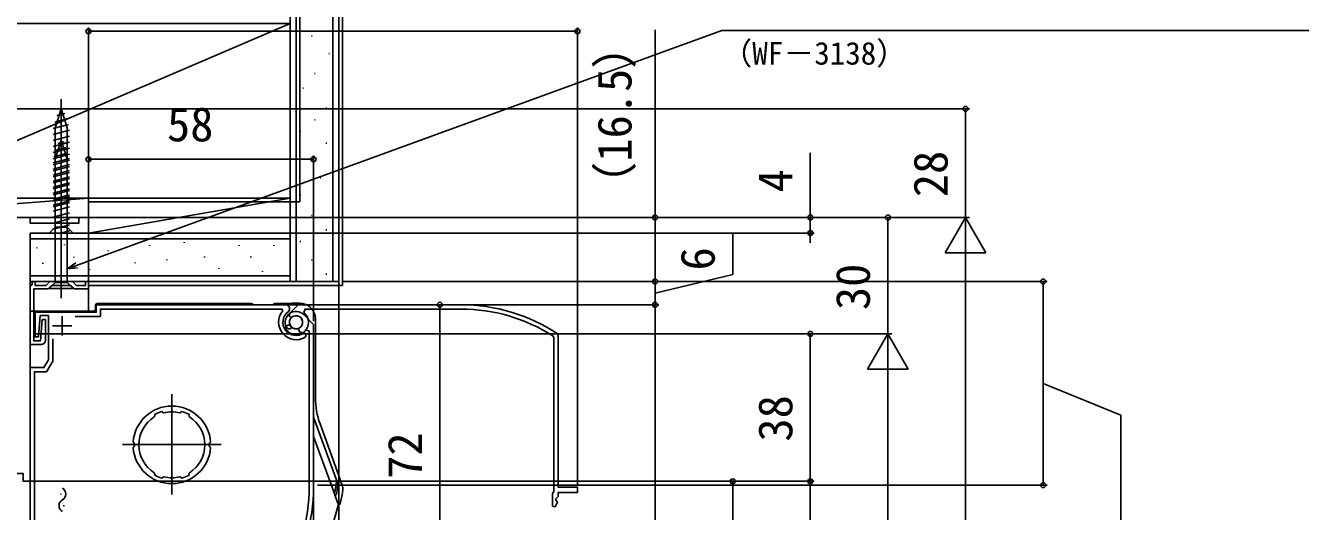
# Model space of a CAD drawing. Units: millimetres, scale not verified. Extents: x -525 to 525, y -783 to 778.
# Drawn here: x -241.2 to 87.3, y 391.6 to 516.9 of the extents above; entities that cross this region are included whole.
import ezdxf
from ezdxf.enums import TextEntityAlignment as Align

# ---------------------------------------------------------------- set-up
doc = ezdxf.new("R2010")
doc.units = ezdxf.units.MM
doc.header["$LTSCALE"] = 4
for name, color, linetype in [('0-2_YKK_11', 7, 'Continuous'), ('0-3_YKK_11E', 7, 'Continuous'), ('0-4_YKK_12', 2, 'Continuous'), ('0-5_YKK_13', 4, 'Continuous'), ('0-7_YKK_D', 6, 'Continuous'), ('0-9_YSS_K', 3, 'Continuous'), ('0-A_YSS_KE', 3, 'Continuous')]:
    doc.layers.add(name, color=color, linetype=linetype)
doc.styles.add('ＭＳ ゴシック', font='')
doc.styles.get('ＭＳ ゴシック').set_extended_font_data('MS Gothic')

msp = doc.modelspace()

# ---------------------------------------------------------------- linework, layer by layer
at = {"layer": '0-2_YKK_11'}
for p, q in [((-231.8, 442), (-231.8, 437)), ((-169.52, 442.38), (-167, 439.86)), ((-234.3, 439.5), (-229.3, 439.5)), ((-167, 439.86), (-167, 397.9)), ((-193.715, 409.3), (-193.905, 409.094)), ((-193.526, 409.514), (-193.715, 409.3)), ((-201.466, 400.547), (-201.118, 400.373))]:
    msp.add_line(p, q, dxfattribs=at)
for points in [[(-354, 467.4), (-293.4, 467.4), (-293.4, 495.4), (-290, 495.4), (-290, 493.5), (-290.5, 493), (-291, 492.5), (-291, 467.4), (-240, 467.4), (-240, 465.9), (-227.5, 465.9), (-227.5, 467.4), (-225, 467.4), (-225, 463.4), (-240, 463.4)], [(-240, 463.4), (-240, 399.4), (-241.8, 399.4), (-241.8, 401.4), (-250, 401.4), (-250, 404.7)], [(-236.1, 435.7), (-236.1, 441.1), (-236.9, 441.1), (-237.381, 435.6), (-239.1, 435.6), (-239.1, 449), (-235.4, 449), (-234.5, 449.9), (-229.5, 449.9), (-228.6, 449), (-225, 449), (-225, 450.9), (-225.8, 450.9), (-225.8, 449.9), (-228.086, 449.9), (-229.086, 450.9), (-234.914, 450.9), (-235.914, 449.9), (-238.7, 449.9), (-238.7, 450.9), (-239.5, 450.9), (-239.5, 450.192), (-239.75, 449.896), (-240, 449.6)], [(-240, 449.6), (-240, 434.7), (-237.1, 434.7)], [(-238.126, 383.271), (-238.9, 382.853), (-238.9, 378.2), (-240, 378.2), (-240, 428.7), (-236.455, 428.7), (-235.3, 430.7), (-235.3, 442.1), (-237.419, 442.1), (-237.9, 436.6), (-238.7, 436.6), (-238.7, 443), (-223, 443), (-223, 444.9), (-174.166, 444.9)], [(-174.936, 443.306), (-175.165, 443.8), (-221.9, 443.8), (-221.9, 441.9), (-228.401, 441.9)], [(-172.624, 441.676), (-173.015, 441.671), (-173.22, 441.843), (-173.202, 442.623)], [(-174.252, 438.768), (-173.993, 439.493), (-173.358, 439.724), (-172.992, 439.586)], [(-169.478, 437.666), (-169, 437.425), (-169, 436.822), (-169.143, 436.567)], [(-168.1, 397.9), (-168.1, 438.102), (-168.992, 438.413)], [(-234.2, 436.101), (-234.2, 430.405), (-235.82, 427.6), (-238.9, 427.6), (-238.9, 388.947)], [(-205.534, 417.053), (-205.882, 417.227), (-205.908, 417.288), (-206.151, 417.401)], [(-200.849, 417.401), (-201.092, 417.288), (-201.118, 417.227), (-201.466, 417.053)], [(-207.845, 416.681), (-207.933, 416.428), (-207.907, 416.367), (-208.024, 415.996)], [(-198.976, 415.996), (-199.093, 416.367), (-199.067, 416.428), (-199.155, 416.681)], [(-213.095, 409.094), (-213.285, 409.3), (-213.474, 409.514)], [(-213.474, 408.086), (-213.285, 408.3), (-213.095, 408.506)], [(-193.905, 408.506), (-193.715, 408.3), (-193.526, 408.086)], [(-208.024, 401.604), (-207.907, 401.233), (-207.933, 401.172), (-207.845, 400.919)], [(-199.155, 400.919), (-199.067, 401.172), (-199.093, 401.233), (-198.976, 401.604)], [(-206.151, 400.199), (-205.908, 400.312), (-205.882, 400.373), (-205.534, 400.547)], [(-201.118, 400.373), (-201.092, 400.312), (-200.849, 400.199)]]:
    msp.add_lwpolyline(points, dxfattribs=at)
for centre, radius, start, end in [((-174.166, 443.9), 1, 307.30177, 90), ((-171.5, 440.4), 4.5, 139.77181, 301.58815), ((-171.5, 440.4), 3.4, 127.30179, 306.48374), ((-171.5, 440.4), 2.8, 44.99999, 127.44415), ((-171.5, 440.4), 1.7, 208.62695, 131.37309), ((-171.5, 440.4), 3.2, 210.67194, 321.60832), ((-237.1, 435.7), 1, 270.00001, 359.99999), ((-203.5, 408.8), 10, 4.09604, 175.90396), ((-203.5, 408.8), 9, 107.12992, 118.87005), ((-203.5, 408.8), 8.5, 76.15413, 103.84587), ((-203.5, 408.8), 9, 61.12994, 72.87007), ((-203.5, 408.8), 8.5, 122.15412, 237.84588), ((-203.5, 408.8), 8.5, 302.15412, 57.84588), ((-203.5, 408.8), 10, 184.09604, 355.90396), ((-203.5, 408.8), 9.6, 178.24271, 181.75729), ((-203.5, 408.8), 9.6, 358.24271, 1.75729), ((-203.5, 408.8), 9, 241.12995, 252.87008), ((-203.5, 408.8), 9, 287.12993, 298.87006), ((-203.5, 408.8), 8.5, 256.15413, 283.84587), ((-212, 397.9), 43.9, 327.37281, 0), ((-212, 397.9), 45, 326.59444, 360)]:
    msp.add_arc(centre, radius, start, end, dxfattribs=at)
at = {"layer": '0-3_YKK_11E'}
for p, q in [((-173.48, 442.38), (-170.96, 444.9)), ((-170.96, 444.9), (-129, 444.9))]:
    msp.add_line(p, q, dxfattribs=at)
for points in [[(-129, 443.8), (-169.202, 443.8), (-169.513, 442.908)], [(-172.776, 439.276), (-172.771, 438.885), (-172.943, 438.68), (-173.723, 438.698)], [(-169.868, 437.648), (-170.593, 437.907), (-170.824, 438.542), (-170.686, 438.908)], [(-104.225, 437.466), (-104, 437.048), (-104, 397.9), (-99, 397.9), (-99, 396.5), (-104, 396.5), (-104, 395.5), (-104.6, 394.9), (-104.6, 394.5), (-104.155, 394.055), (-104.785, 392.847), (-105.4, 392.998), (-105.4, 396.25), (-105.25, 396.51), (-105.1, 396.77), (-105.1, 436.451), (-105.33, 436.872)]]:
    msp.add_lwpolyline(points, dxfattribs=at)
for centre, radius, start, end in [((-129, 399.9), 45, 56.59444, 90), ((-129, 399.9), 43.9, 57.37281, 90), ((-171.5, 440.4), 2.8, 134.99999, 217.44415), ((-171.5, 440.4), 1.7, 298.62695, 221.37309), ((-171.5, 440.4), 3.2, 300.67194, 51.60832)]:
    msp.add_arc(centre, radius, start, end, dxfattribs=at)
at = {"layer": '0-4_YKK_12'}
for p, q in [((-225, 463.445), (-225, 443.2)), ((-203.5, 395.963), (-203.5, 421.837)), ((-190.763, 408.9), (-216.237, 408.9)), ((-240, 223.18), (-240, 399.9)), ((-232.078, 396.213), (-232.078, 396.013)), ((-231.318, 393.213), (-231.318, 393.013))]:
    msp.add_line(p, q, dxfattribs=at)
for centre, start, end in [((-232.536, 396.113), 299.20254, 60.79746), ((-230.86, 393.113), 119.20254, 240.79746)]:
    msp.add_arc(centre, 1.718, start, end, dxfattribs=at)
at = {"layer": '0-5_YKK_13'}
for p, q in [((-232, 460.9), (-232.001, 497.9)), ((-233.647, 492.008), (-230.611, 492.821)), ((-232, 495.4), (-233.55, 490.484)), ((-233.112, 493.704), (-231.062, 494.253)), ((-232, 495.4), (-230.45, 490.484)), ((-232, 495.4), (-230.45, 490.484)), ((-234.1, 490.333), (-230.159, 491.389)), ((-234.1, 488.78), (-229.9, 489.906)), ((-233.55, 464.95), (-233.55, 490.484)), ((-230.45, 464.95), (-230.45, 490.484)), ((-234.1, 487.227), (-229.9, 488.353)), ((-234.1, 485.674), (-229.9, 486.8)), ((-232, 487.35), (-233.55, 482.434)), ((-232.861, 486.447), (-231.273, 486.873)), ((-232, 446.6), (-232, 488.632)), ((-232, 487.35), (-230.45, 482.434)), ((-234.1, 484.121), (-229.9, 485.247)), ((-234.1, 482.569), (-229.9, 483.694)), ((-233.931, 483.055), (-230.37, 484.009)), ((-233.396, 484.751), (-230.821, 485.441)), ((-234.1, 481.456), (-229.9, 482.582)), ((-234.1, 481.016), (-229.9, 482.141)), ((-234.1, 479.904), (-229.9, 481.029)), ((-234.1, 479.463), (-229.9, 480.588)), ((-233.55, 450.65), (-233.55, 482.434)), ((-230.45, 450.65), (-230.45, 482.434)), ((-234.1, 478.351), (-229.9, 479.476)), ((-234.1, 477.91), (-229.9, 479.035)), ((-234.1, 476.798), (-229.9, 477.923)), ((-234.1, 476.357), (-229.9, 477.482)), ((-234.1, 475.245), (-229.9, 476.37)), ((-234.1, 474.804), (-229.9, 475.929)), ((-234.1, 473.692), (-229.9, 474.817)), ((-234.1, 473.251), (-229.9, 474.376)), ((-234.1, 472.139), (-229.9, 473.264)), ((-234.1, 471.698), (-229.9, 472.824)), ((-234.1, 470.586), (-229.9, 471.711)), ((-234.1, 470.145), (-229.9, 471.271)), ((-234.1, 469.033), (-229.9, 470.158)), ((-234.1, 467.48), (-229.9, 468.606)), ((-234.1, 465.927), (-229.9, 467.053)), ((-235.1, 463.4), (-233.55, 464.95)), ((-234.1, 464.374), (-229.9, 465.5)), ((-232.127, 463.35), (-229.9, 463.947)), ((-235.1, 449.1), (-233.55, 450.65)), ((-223.2, 444.7), (-223.2, 443.8)), ((-183, 445.2), (-222.7, 445.2)), ((-172.6, 445.2), (-177, 445.2)), ((-172.387, 445.322), (-172.6, 445.2)), ((-172.386, 445.322), (-170.525, 445.322)), ((-240, 442.8), (-240, 414.5)), ((-223.7, 443.3), (-239.5, 443.3)), ((-166.527, 441.326), (-166.527, 421.005)), ((-167, 415.938), (-160.689, 398.599)), ((-165.322, 414.174), (-159.686, 398.687)), ((-161.553, 396.003), (-167, 410.967)), ((-240, 403.5), (-240, 391.9)), ((-160.809, 393.957), (-161.439, 395.688))]:
    msp.add_line(p, q, dxfattribs=at)
for points in [[(-235.1, 463.4), (-228.9, 463.4), (-230.45, 464.95), (-233.55, 464.95)], [(-235.1, 449.1), (-228.9, 449.1), (-230.45, 450.65), (-233.55, 450.65)], [(-166.527, 441.326), (-166.588, 442.02), (-166.768, 442.693), (-167.062, 443.325), (-167.462, 443.895), (-167.955, 444.388), (-168.526, 444.787), (-169.158, 445.081), (-169.831, 445.261), (-170.525, 445.322)], [(-161.439, 395.688), (-161.456, 395.735), (-161.473, 395.783), (-161.49, 395.83), (-161.507, 395.876), (-161.524, 395.921), (-161.539, 395.964), (-161.553, 396.003), (-161.572, 396.068), (-161.582, 396.133), (-161.583, 396.198), (-161.576, 396.261)], [(-160.683, 393.611), (-160.685, 393.618), (-160.692, 393.637), (-160.702, 393.664), (-160.713, 393.695), (-160.726, 393.729), (-160.739, 393.765), (-160.753, 393.803), (-160.766, 393.841), (-160.78, 393.879), (-160.794, 393.918), (-160.809, 393.957)]]:
    msp.add_lwpolyline(points, dxfattribs=at)
for centre, radius, start, end in [((-183, 444.7), 0.5, 36.8699, 90), ((-177, 444.7), 0.5, 90, 143.1301), ((-146.555, 421.005), 19.971, 179.99979, 200.00021), ((-212, 405.7), 51.3, 349.40283, 353.19526), ((-212, 405.7), 51.8, 348.97096, 352.12052), ((-163.44, 397.32), 3.995, 350.2087, 20.00061), ((-212, 405.7), 53.273, 346.92213, 350.20931), ((-212, 405.7), 52.865, 338.37758, 346.61931), ((-160.401, 393.714), 0.3, 200, 346.92213)]:
    msp.add_arc(centre, radius, start, end, dxfattribs=at)
for centre, major_axis, ratio, start_param, end_param in [((-223.7, 443.8), (0.354, -0.354), 0.998783, 5.4983961, 7.0679745), ((-222.7, 444.7), (-0.354, 0.354), 0.998783, 5.4983961, 7.0679745), ((-239.5, 442.8), (-0.224, 0.448), 0.999239, 5.819964, 7.3901513)]:
    msp.add_ellipse(centre, major_axis=major_axis, ratio=ratio, start_param=start_param, end_param=end_param, dxfattribs=at)
at = {"layer": '0-7_YKK_D'}
for p, q in [((-225, 467.9), (-225, 516.4)), ((-99, 398.6), (-99, 516.4)), ((-79, 515.784), (-79, 467.4)), ((-99, 515.4), (-225, 515.4)), ((-290.7, 495.4), (2, 495.4)), ((1, 467.4), (1, 495.4)), ((-225, 467.9), (-225, 483.4)), ((-167, 440.653), (-167, 483.4)), ((-39, 467.4), (-39, 484.068)), ((-225, 482.4), (-167, 482.4)), ((-225.25, 467.4), (2, 467.4)), ((-225.25, 467.4), (2, 467.4)), ((-224.5, 467.4), (-78, 467.4)), ((-224, 467.4), (-18, 467.4)), ((-223, 467.4), (-38, 467.4)), ((-79, 450.9), (-79, 467.4)), ((-39, 463.4), (-39, 467.4)), ((-19, 467.4), (-19, 437.4)), ((1, 467.4), (-4.25, 458.307)), ((1, 467.4), (6.25, 458.307)), ((1, 467.4), (1, 449.213)), ((-224.5, 463.4), (-38, 463.4)), ((-39, 463.4), (-39, 460.85)), ((-4.25, 458.307), (6.25, 458.307)), ((1, 7.911), (1, 456.9)), ((-159.5, 450.9), (22, 450.9)), ((-159.5, 450.9), (-78, 450.9)), ((-159.5, 450.9), (-78, 450.9)), ((-79, 444.9), (-79, 450.9)), ((21, 450.9), (21, 398.4)), ((-183.171, 444.9), (-133.445, 444.9)), ((-183.166, 444.9), (-78, 444.9)), ((-173.143, 444.9), (-78, 444.9)), ((-134.445, 444.9), (-134.445, 372.9)), ((-79, 37.411), (-79, 444.9)), ((-238.9, 437.4), (-18, 437.4)), ((-212, 437.4), (-38, 437.4)), ((-211, 437.4), (-18, 437.4)), ((-39, 437.4), (-39, 399.4)), ((-19, 437.4), (-24.25, 428.307)), ((-19, 437.4), (-13.75, 428.307)), ((-19, 437.4), (-19, 419.213)), ((-24.25, 428.307), (-13.75, 428.307)), ((-19, 47.911), (-19, 426.9)), ((-240.5, 399.4), (-58, 399.4)), ((-239.5, 399.4), (-38, 399.4)), ((-239.5, 399.4), (-38, 399.4)), ((-166, 398.4), (22, 398.4)), ((-59, 399.4), (-59, 65.411)), ((-39, 399.4), (-39, 337.399)), ((-167, 396.9), (-167, 290.392))]:
    msp.add_line(p, q, dxfattribs=at)
for points in [[(-230.45, 454.196), (-228.054, 455.068), (-61.767, 515.592), (129.863, 515.592)], [(-79, 447.9), (-59, 452.7), (-59, 463.519)], [(-227.82, 454.426), (-230.45, 454.196), (-228.287, 455.71)], [(21, 424.65), (41, 416.487), (41, 292.828)]]:
    msp.add_lwpolyline(points, dxfattribs=at)
for centre in [(-225, 515.4), (-99, 515.4), (1, 495.4), (-225, 482.4), (-167, 482.4), (-79, 467.4), (-39, 467.4), (-19, 467.4), (-39, 463.4), (-79, 450.9), (-79, 450.9), (21, 450.9), (-134.445, 444.9), (-79, 444.9), (-79, 444.9), (-39, 437.4), (-59, 399.4), (-39, 399.4), (-39, 399.4), (21, 398.4)]:
    msp.add_circle(centre, 0.637, dxfattribs=at)
at = {"layer": '0-9_YSS_K'}
for p, q in [((-171.5, 450.9), (-171.5, 602.4)), ((-162, 450.9), (-162, 602.4)), ((-159.5, 602.4), (-159.5, 449.9)), ((-173, 517.4), (-278, 472.4)), ((-167.531, 514.195), (-167.331, 514.195)), ((-163.055, 509.719), (-162.855, 509.719)), ((-166.785, 504.497), (-166.585, 504.497)), ((-169.769, 500.768), (-169.569, 500.768)), ((-163.801, 495.546), (-163.601, 495.546)), ((-170.515, 489.578), (-170.315, 489.578)), ((-166.785, 492.562), (-166.585, 492.562)), ((-163.801, 486.594), (-163.601, 486.594)), ((-167.531, 482.118), (-167.331, 482.118)), ((-165.293, 477.642), (-165.093, 477.642)), ((-170.515, 473.166), (-170.315, 473.166)), ((-225, 472.4), (-290, 467.4)), ((-173, 472.4), (-225, 463.4)), ((-167.531, 467.944), (-167.331, 467.944)), ((-163.801, 464.214), (-163.601, 464.214)), ((-173, 461.9), (-240, 461.9)), ((-231.136, 460.284), (-231.136, 460.484)), ((-209.271, 460.099), (-209.271, 460.299)), ((-200.319, 460.845), (-200.319, 461.045)), ((-186.146, 460.099), (-186.146, 460.299)), ((-177.194, 460.099), (-177.194, 460.299)), ((-170.515, 461.23), (-170.315, 461.23)), ((-238.339, 459.483), (-238.339, 459.683)), ((-228.735, 457.082), (-228.735, 457.282)), ((-219.932, 458.683), (-219.932, 458.883)), ((-195.097, 457.115), (-195.097, 457.315)), ((-183.162, 457.115), (-183.162, 457.315)), ((-236.739, 455.482), (-236.739, 455.682)), ((-224.734, 453.881), (-224.734, 454.081)), ((-213.001, 455.623), (-213.001, 455.823)), ((-204.795, 456.369), (-204.795, 456.569)), ((-191.368, 454.131), (-191.368, 454.331)), ((-180.178, 453.385), (-180.178, 453.585)), ((-167.531, 456.509), (-167.331, 456.509)), ((-173, 452.4), (-240, 452.4)), ((-163.801, 452.779), (-163.601, 452.779)), ((-160.5, 234.203), (-160.5, 450.9)), ((-225, 449.9), (-159.5, 449.9))]:
    msp.add_line(p, q, dxfattribs=at)
for points in [[(-225, 467.4), (-290, 467.4), (-290, 472.4), (-225, 472.4)], [(-225, 472.4), (-173, 472.4), (-173, 463.4), (-225, 463.4)]]:
    msp.add_lwpolyline(points, close=True, dxfattribs=at)
at = {"layer": '0-A_YSS_KE'}
for p, q in [((-173, 602.4), (-173, 450.9)), ((-170.5, 471.4), (-170.5, 602.4)), ((-170.5, 471.4), (-225, 471.4)), ((-240, 450.9), (-173, 450.9))]:
    msp.add_line(p, q, dxfattribs=at)
for points in [[(-160.5, 602.4), (-160.5, 450.9), (-173, 450.9)], [(-240, 463.4), (-173, 463.4), (-173, 450.9)]]:
    msp.add_lwpolyline(points, dxfattribs=at)
msp.add_lwpolyline([(-278, 517.4), (-278, 472.4), (-173, 472.4), (-173, 517.4)], close=True, dxfattribs=at)

# ---------------------------------------------------------------- texts
at = {"layer": '0-7_YKK_D', "style": 'ＭＳ ゴシック'}
for s, height, p in [('（WF－3138）', 5.865, (-61.954, 505.047)), ('58', 8.798, (-204.761, 484.4))]:
    msp.add_text(s, height=height, dxfattribs=at).set_placement(p, align=Align.BOTTOM_LEFT)
for s, p in [('（16.5）', (-82.432, 469.806)), ('28', (-1, 472.639)), ('4', (-41, 473.886)), ('6', (-61, 453.746)), ('30', (-21, 443.536)), ('38', (-41, 409.639)), ('72', (-136.445, 400.036))]:
    msp.add_text(s, height=8.798, rotation=90, dxfattribs=at).set_placement(p, align=Align.BOTTOM_LEFT)

doc.saveas('drawing.dxf')
